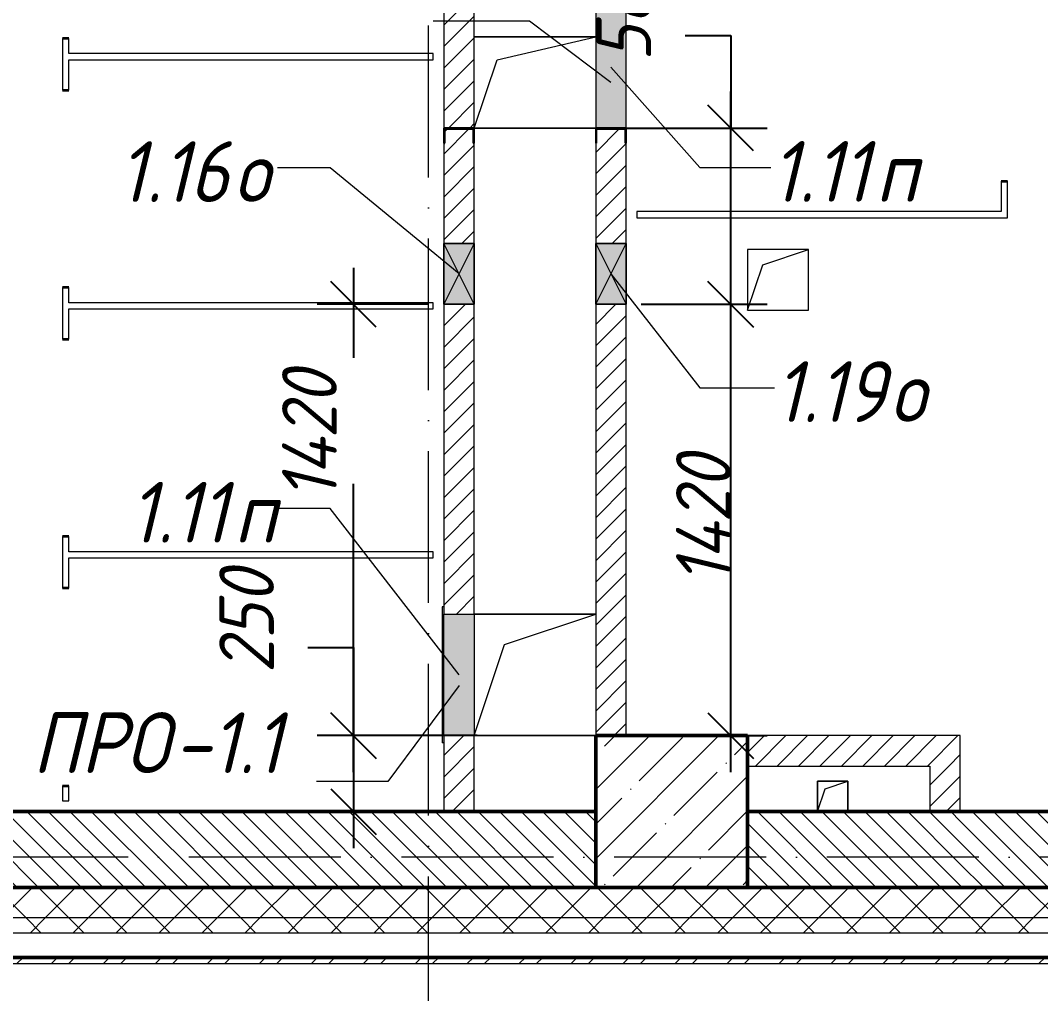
# Model space of a CAD drawing. Header units: millimetres. Extents: x -12989 to 629078, y -109036 to 555275.
# Drawn here: x 521519 to 524878, y 263623 to 266827 of the extents above; entities that cross this region are included whole.
import ezdxf

# ---------------------------------------------------------------- set-up
doc = ezdxf.new("R2010")
doc.units = ezdxf.units.MM
doc.linetypes.add('50_200_ШТРИХ_1Т_ш5_п1_п1_', pattern=[700, 500, -100, 0, -100])
for name, color, linetype, lineweight in [('A-____-____-DIMS', 7, 'Continuous', 9), ('A-DETL-GENF-OTLN', 7, 'Continuous', 9), ('A-DOOR-OPNG-MCUT', 7, 'Continuous', 35), ('A-FLOR-____-OTLN', 7, 'Continuous', 9), ('A-GENM-____-IDEN', 7, 'Continuous', 9), ('A-GENM-____-MCUT', 7, 'Continuous', 25), ('A-GENM-____-OTLN', 7, 'Continuous', 9), ('A-GENM-____-OTLN-1', 7, 'Continuous', 25), ('A-GLAZ-____-IDEN', 7, 'Continuous', 9), ('A-GLAZ-____-OTLN', 7, 'Continuous', 9), ('A-WALL-____-MCUT-2', 7, 'Continuous', 50), ('A-WALL-____-MCUT-3', 7, 'Continuous', 9), ('A-WALL-____-PATT-1', 7, 'Continuous', 9), ('A-WALL-FNSH-MCUT-1', 7, 'Continuous', 9), ('S-COLS-____-MCUT', 7, 'Continuous', 50), ('S-COLS-____-OTLN', 7, 'Continuous', 9), ('S-GRID-____-OTLN-1', 7, '50_200_ШТРИХ_1Т_ш5_п1_п1_', 9)]:
    doc.layers.add(name, color=color, linetype=linetype, lineweight=lineweight)
doc.layers.add('A-DOOR-____-OTLN-1', color=7, linetype='Continuous', lineweight=9, true_color=0xffffff)
doc.layers.add('A-GLAZ-____-OTLN-1', color=7, linetype='Continuous', lineweight=9, true_color=0xc0c0c0)
doc.styles.add('ISOCPEUR_I_10', font='isocpeui.ttf', dxfattribs={"width": 0.9, "height": 180})
doc.styles.add('ISOCPEUR_I_9', font='isocpeui.ttf', dxfattribs={"width": 0.9, "height": 250})
doc.dimstyles.new('ISO-1_8_0_9К_СРЕДНИЙ_Кладочные_3', dxfattribs={"dimscale": 304.8, "dimtxt": 179.276612, "dimasz": 0.492126, "dimexe": 0.393701, "dimexo": 0, "dimgap": 0, "dimtad": 1, "dimdec": 3, "dimrnd": 0.001, "dimdsep": 46, "dimtxsty": 'ISOCPEUR_I_10', "dimblk1": 'OBLIQUE', "dimblk2": 'OBLIQUE', "dimsah": 1, "dimcen": 0.09, "dimdle": 0.393701, "dimazin": 0, "dimtfac": 1, "dimtdec": 4, "dimtix": 1, "dimtmove": 0, "dimatfit": 3, "dimfxl": 1, "dimtvp": 1, "dimtolj": 1, "dimtzin": 0, "dimarcsym": 2})
doc.dimstyles.new('ISO-1_8_0_9К_СРЕДНИЙ_Кладочные_4', dxfattribs={"dimscale": 304.8, "dimtxt": 179.276612, "dimasz": 0.492126, "dimexe": 0.393701, "dimexo": 0, "dimgap": 0, "dimtad": 1, "dimdec": 3, "dimrnd": 0.001, "dimdsep": 46, "dimtxsty": 'ISOCPEUR_I_10', "dimblk1": 'OBLIQUE', "dimblk2": 'OBLIQUE', "dimsah": 1, "dimcen": 0.09, "dimdle": 0.393701, "dimazin": 0, "dimtfac": 1, "dimtdec": 4, "dimtix": 1, "dimtmove": 1, "dimatfit": 3, "dimfxl": 1, "dimtvp": 1, "dimtolj": 1, "dimtzin": 0, "dimarcsym": 2})
doc.dimstyles.new('ISO-1_8_0_9К_СРЕДНИЙ_Кладочные_5', dxfattribs={"dimscale": 304.8, "dimtxt": 179.276612, "dimasz": 0.492126, "dimexe": 0.393701, "dimexo": 0, "dimgap": 0, "dimtad": 1, "dimdec": 3, "dimrnd": 0.001, "dimdsep": 46, "dimtxsty": 'ISOCPEUR_I_10', "dimblk1": 'OBLIQUE', "dimblk2": 'OBLIQUE', "dimsah": 1, "dimcen": 0.09, "dimdle": 0.393701, "dimazin": 0, "dimtfac": 1, "dimtdec": 4, "dimtix": 1, "dimtmove": 2, "dimatfit": 3, "dimfxl": 1, "dimtvp": 1, "dimtolj": 1, "dimtzin": 0, "dimarcsym": 2})
pattern_1 = [(135, (513013.31, 265891.49), (-35.35534, -35.35534), [])]
pattern_2 = [(45, (513013.31, 265891.49), (-35.35534, 35.35534), [])]
pattern_3 = [(45, (513013.31, 265891.49), (-70.71068, 70.71068), []), (135, (513013.31, 265891.49), (-70.71068, -70.71068), [])]

# ---------------------------------------------------------------- blocks, each defined once
blk = doc.blocks.new('DOR_ДУ_распашная__1Ст_Прямоугольная_ШЕР - Вн_650х2100h_Кабинки С_у-17949503-АР1_План отверстий 1 этажа в осях 1-64_А-ГГ')
at = {"layer": 'A-DOOR-OPNG-MCUT'}
for p, q in [((-325, 10), (-325, -10)), ((325, -10), (325, 10))]:
    blk.add_line(p, q, dxfattribs=at)
blk = doc.blocks.new('DOR_ДУ_распашная__1Ст_Прямоугольная_ШЕР - Вн_650х2100h_Кабинки С_у-17949507-АР1_План отверстий 1 этажа в осях 1-64_А-ГГ')
at = {"layer": 'A-DOOR-OPNG-MCUT'}
for p, q in [((-325, -10), (-325, 10)), ((325, 10), (325, -10))]:
    blk.add_line(p, q, dxfattribs=at)
blk = doc.blocks.new('DOR_ДУ_распашная__1Ст_Прямоугольная_ШЕР - Вн_650х2100h_Кабинки С_у-19996353-АР1_План отверстий 1 этажа в осях 1-64_А-ГГ')
at = {"layer": 'A-DOOR-OPNG-MCUT'}
for p, q in [((-325, 10), (-325, -10)), ((325, -10), (325, 10))]:
    blk.add_line(p, q, dxfattribs=at)
blk = doc.blocks.new('BSC_Колонна _Прямоугольная - 500х500-V71-АР1_План отверстий 1 этажа в осях 1-64_А-ГГ')
at = {"layer": 'S-COLS-____-OTLN'}
h = blk.add_hatch(dxfattribs=at)
h.set_pattern_fill('FP_103', color=256, style=0, pattern_type=2)
h.set_pattern_definition([(45, (-10650, 1668.96), (-114.0493, 114.0493), []), (45, (-10535.95, 1668.96), (-114.0493, 114.0493), [201.612, -40.322, 3.353, -36.97])])
h.paths.add_polyline_path([(-250, -250), (250, -250), (250, 250), (-250, 250)], flags=0)
at = {"layer": 'S-COLS-____-MCUT'}
for p, q in [((250, 250), (-250, 250)), ((-250, 250), (-250, -250)), ((250, -250), (250, 250)), ((-250, -250), (250, -250))]:
    blk.add_line(p, q, dxfattribs=at)
blk = doc.blocks.new('154_Фахверк_СКБ_Швеллер - Тип_100_4010-27789772-АР1_План отверстий 1 этажа в осях 1-64_А-ГГ')
at = {"layer": 'A-GENM-____-MCUT'}
for p, q in [((175, 50), (125, 50)), ((125, 50), (125, -50)), ((128, 47), (175, 47)), ((128, -47), (128, 47)), ((175, 47), (175, 50)), ((125, -50), (175, -50)), ((175, -47), (128, -47)), ((175, -50), (175, -47))]:
    blk.add_line(p, q, dxfattribs=at)
blk = doc.blocks.new('AR_Отверстие Ниша - Лючок-32401328-АР1_План отверстий 1 этажа в осях 1-64_А-ГГ')
at = {"layer": 'A-GLAZ-____-OTLN'}
blk.add_hatch(color=256, dxfattribs=at).paths.add_polyline_path([(-200, -50), (200, -50), (200, 50), (-200, 50), (-200, -47)], flags=0)
for p, q in [((200, 50), (-200, 50)), ((200, -50), (200, 50)), ((-200, -50), (200, -50))]:
    blk.add_line(p, q, dxfattribs=at)
blk = doc.blocks.new('AR_Отверстие Ниша - Лючок-32401394-АР1_План отверстий 1 этажа в осях 1-64_А-ГГ')
at = {"layer": 'A-GLAZ-____-OTLN'}
blk.add_hatch(color=256, dxfattribs=at).paths.add_polyline_path([(-200, -50), (200, -50), (200, 50), (-200, 50)], flags=0)
for p, q in [((-200, 50), (200, 50)), ((-200, -50), (-200, 50)), ((200, 50), (200, -50)), ((200, -50), (-200, -50))]:
    blk.add_line(p, q, dxfattribs=at)
blk = doc.blocks.new('Л_Общий_Лючок - Лючок-29741325-АР1_План отверстий 1 этажа в осях 1-64_А-ГГ')
at = {"layer": 'A-GLAZ-____-OTLN-1'}
blk.add_hatch(color=256, dxfattribs=at).paths.add_polyline_path([(424, -6), (424, 0), (-24, 0), (-24, -6), (400, -6)], flags=0)
at = {"layer": 'A-GLAZ-____-OTLN'}
for p, q in [((-24, 0), (-24, -6)), ((424, 0), (424, -6)), ((-24, -6), (424, -6))]:
    blk.add_line(p, q, dxfattribs=at)
blk = doc.blocks.new('AR_Отверстие прямоугольное _в стене_ - AR_Отверстие прямоугольное _в стене__ВК-32401327-АР1_План отверстий 1 этажа в осях 1-64_А-ГГ')
at = {"layer": 'A-GLAZ-____-OTLN'}
blk.add_hatch(color=256, dxfattribs=at).paths.add_polyline_path([(-100, -50), (100, -50), (100, 50), (-100, 50)], flags=0)
at = {"layer": 'A-DETL-GENF-OTLN'}
for p, q in [((-100, -50), (-100, 50)), ((-100, 50), (100, 50)), ((100, 50), (-100, -50)), ((-100, 50), (100, -50)), ((100, 50), (-100, 50)), ((-100, 50), (-100, -50)), ((100, 50), (100, -50)), ((100, -50), (100, 50)), ((100, -50), (-100, -50)), ((-100, -50), (100, -50))]:
    blk.add_line(p, q, dxfattribs=at)
blk = doc.blocks.new('AR_Отверстие прямоугольное _в стене_ - AR_Отверстие прямоугольное _в стене__ВК-32401331-АР1_План отверстий 1 этажа в осях 1-64_А-ГГ')
at = {"layer": 'A-GLAZ-____-OTLN'}
blk.add_hatch(color=256, dxfattribs=at).paths.add_polyline_path([(100, 50), (-100, 50), (-100, -50), (100, -50)], flags=0)
at = {"layer": 'A-DETL-GENF-OTLN'}
for p, q in [((-100, -50), (-100, 50)), ((-100, 50), (100, 50)), ((100, 50), (-100, -50)), ((-100, 50), (100, -50)), ((100, 50), (-100, 50)), ((-100, 50), (-100, -50)), ((100, 50), (100, -50)), ((100, -50), (100, 50)), ((100, -50), (-100, -50)), ((-100, -50), (100, -50))]:
    blk.add_line(p, q, dxfattribs=at)
blk = doc.blocks.new('AR_Отверстие прямоугольное _в плите_ - AR_Отверстие прямоугольное _в плите_-30459597-АР1_План отверстий 1 этажа в осях 1-64_А-ГГ')
at = {"layer": 'A-GENM-____-OTLN'}
for p, q in [((100, 100), (-100, 100)), ((-100, 100), (-100, -100)), ((-50, 50), (100, 100)), ((100, -100), (100, 100)), ((-100, -100), (-50, 50)), ((-100, -100), (100, -100))]:
    blk.add_line(p, q, dxfattribs=at)
blk = doc.blocks.new('AR_Отверстие прямоугольное _в плите_ - AR_Отверстие прямоугольное _в плите_-30459211-АР1_План отверстий 1 этажа в осях 1-64_А-ГГ')
at = {"layer": 'A-GENM-____-OTLN'}
for p, q in [((200, 200), (-200, 200)), ((-100, 100), (200, 200)), ((-200, -200), (-100, 100)), ((-200, -200), (200, -200))]:
    blk.add_line(p, q, dxfattribs=at)
blk = doc.blocks.new('AR_Отверстие прямоугольное _в плите_ - AR_Отверстие прямоугольное _в плите_-V162-АР1_План отверстий 1 этажа в осях 1-64_А-ГГ')
at = {"layer": 'A-GENM-____-OTLN'}
for p, q in [((200, 150), (-200, 150)), ((-125, 75), (200, 150)), ((-200, -150), (-125, 75)), ((-200, -150), (200, -150))]:
    blk.add_line(p, q, dxfattribs=at)
blk = doc.blocks.new('AR_Отверстие прямоугольное _в плите_ - AR_Отверстие прямоугольное _в плите_-30459868-АР1_План отверстий 1 этажа в осях 1-64_А-ГГ')
at = {"layer": 'A-GENM-____-OTLN'}
for p, q in [((50, 50), (-50, 50)), ((-50, 50), (-50, -50)), ((-25, 25), (50, 50)), ((50, -50), (50, 50)), ((-50, -50), (-25, 25))]:
    blk.add_line(p, q, dxfattribs=at)
blk = doc.blocks.new('_Oblique')
at = {"color": 0, "linetype": 'ByBlock', "lineweight": -2}
blk.add_line((-0.5, -0.5), (0.5, 0.5), dxfattribs=at)
blk = doc.blocks.new('*D5823')
at = {"layer": 'A-____-____-DIMS', "color": 0, "lineweight": -2, "transparency": 16777216}
for p, q in [((522615.9, 266012.5), (522615.9, 265716.1)), ((522863.3, 265892.5), (522495.9, 265892.5)), ((522615.9, 264352.5), (522615.9, 265301.4)), ((523022.5, 264472.5), (522495.9, 264472.5))]:
    blk.add_line(p, q, dxfattribs=at)
at = {"layer": 'Defpoints', "color": 0, "transparency": 16777216}
for p in [(522863.3, 265892.5), (522615.9, 264472.5), (523022.5, 264472.5)]:
    blk.add_point(p, dxfattribs=at)
at = {"layer": 'A-____-____-DIMS', "color": 0, "lineweight": -2, "transparency": 16777216, "xscale": 150, "yscale": 150, "zscale": 150}
for p, rotation in [((522615.9, 265892.5), 90), ((522615.9, 264472.5), 270)]:
    blk.add_blockref('_Oblique', p, dxfattribs=dict(at, rotation=rotation))
at = {"layer": 'A-____-____-DIMS', "color": 0, "transparency": 16777216, "insert": (522380.8, 265248.2), "char_height": 180, "width": 521.281, "attachment_point": 1, "rotation": 90, "line_spacing_factor": 1.149209, "style": 'ISOCPEUR_I_10'}
blk.add_mtext('\\A1;1420', dxfattribs=at)
blk = doc.blocks.new('*D5824')
at = {"layer": 'A-____-____-DIMS', "color": 0, "lineweight": -2, "transparency": 16777216}
for p, q in [((522465.9, 264762.7), (522615.9, 264762.7)), ((522615.9, 264762.7), (522615.9, 264472.5)), ((522615.9, 264592.5), (522615.9, 264102.5)), ((523022.5, 264472.5), (522495.9, 264472.5)), ((522722, 264222.5), (522495.9, 264222.5))]:
    blk.add_line(p, q, dxfattribs=at)
at = {"layer": 'Defpoints', "color": 0, "transparency": 16777216}
for p in [(523022.5, 264472.5), (522615.9, 264222.5), (522722, 264222.5)]:
    blk.add_point(p, dxfattribs=at)
at = {"layer": 'A-____-____-DIMS', "color": 0, "lineweight": -2, "transparency": 16777216, "xscale": 150, "yscale": 150, "zscale": 150}
for p, rotation in [((522615.9, 264472.5), 90), ((522615.9, 264222.5), 270)]:
    blk.add_blockref('_Oblique', p, dxfattribs=dict(at, rotation=rotation))
at = {"layer": 'A-____-____-DIMS', "color": 0, "transparency": 16777216, "insert": (522173.9, 264677.9), "char_height": 180, "width": 409.578, "attachment_point": 1, "rotation": 90, "line_spacing_factor": 1.149209, "style": 'ISOCPEUR_I_10'}
blk.add_mtext('\\A1;250', dxfattribs=at)
blk = doc.blocks.new('*D5827')
at = {"layer": 'A-____-____-DIMS', "color": 0, "lineweight": -2, "transparency": 16777216}
for p, q in [((523857.7, 264352.5), (523857.7, 266012.5)), ((523563.3, 265892.5), (523977.7, 265892.5)), ((523751.6, 264472.5), (523977.7, 264472.5))]:
    blk.add_line(p, q, dxfattribs=at)
at = {"layer": 'Defpoints', "color": 0, "transparency": 16777216}
for p in [(523563.3, 265892.5), (523857.7, 265892.5), (523751.6, 264472.5)]:
    blk.add_point(p, dxfattribs=at)
at = {"layer": 'A-____-____-DIMS', "color": 0, "lineweight": -2, "transparency": 16777216, "xscale": 150, "yscale": 150, "zscale": 150}
for p, rotation in [((523857.7, 265892.5), 90), ((523857.7, 264472.5), 270)]:
    blk.add_blockref('_Oblique', p, dxfattribs=dict(at, rotation=rotation))
at = {"layer": 'A-____-____-DIMS', "color": 0, "transparency": 16777216, "insert": (523767.7, 265182.5), "char_height": 180, "width": 521.281, "attachment_point": 5, "rotation": 90, "style": 'ISOCPEUR_I_10'}
blk.add_mtext('\\A1;1420', dxfattribs=at)
blk = doc.blocks.new('*D5828')
at = {"layer": 'A-____-____-DIMS', "color": 0, "lineweight": -2, "transparency": 16777216}
for p, q in [((523707.7, 266777.3), (523857.7, 266777.3)), ((523857.7, 266777.3), (523857.7, 266472.5)), ((523857.7, 265772.5), (523857.7, 266592.5)), ((523465.3, 266472.5), (523977.7, 266472.5)), ((523563.3, 265892.5), (523977.7, 265892.5))]:
    blk.add_line(p, q, dxfattribs=at)
at = {"layer": 'Defpoints', "color": 0, "transparency": 16777216}
for p in [(523465.3, 266472.5), (523857.7, 266472.5), (523563.3, 265892.5)]:
    blk.add_point(p, dxfattribs=at)
at = {"layer": 'A-____-____-DIMS', "color": 0, "lineweight": -2, "transparency": 16777216, "xscale": 150, "yscale": 150, "zscale": 150}
for p, rotation in [((523857.7, 266472.5), 90), ((523857.7, 265892.5), 270)]:
    blk.add_blockref('_Oblique', p, dxfattribs=dict(at, rotation=rotation))
at = {"layer": 'A-____-____-DIMS', "color": 0, "transparency": 16777216, "insert": (523415.6, 266692.5), "char_height": 180, "width": 409.578, "attachment_point": 1, "rotation": 90, "line_spacing_factor": 1.149209, "style": 'ISOCPEUR_I_10'}
blk.add_mtext('\\A1;580', dxfattribs=at)

msp = doc.modelspace()

# ---------------------------------------------------------------- hatches: boundary and pattern name
at = {"layer": 'A-WALL-____-PATT-1'}
h = msp.add_hatch(dxfattribs=at)
h.set_pattern_fill('FP_5', color=256, style=0, pattern_type=2)
h.set_pattern_definition(pattern_2)
h.paths.add_polyline_path([(523013.3109, 264222.5335), (523013.3109, 264472.5335), (522913.3109, 264472.5335), (522913.3109, 264222.5335)], flags=0)
h.paths.add_polyline_path([(523013.3109, 264872.5335), (523013.3109, 265892.5335), (522913.3109, 265892.5335), (522913.3109, 264872.5335)], flags=0)
h.paths.add_polyline_path([(523013.3109, 266092.5335), (523013.3109, 266422.5335), (523010.3109, 266422.5335), (523010.3109, 266469.5335), (522916.3109, 266469.5335), (522916.3109, 266422.5335), (522913.3109, 266422.5335), (522913.3109, 266092.5335), (523010.3109, 266092.5335)], flags=0)
h.paths.add_polyline_path([(523013.3109, 266472.5335), (523013.3109, 267822.5335), (522913.3109, 267822.5335), (522913.3109, 266472.5335), (523010.3109, 266472.5335)], flags=0)
h.paths.add_polyline_path([(522913.3109, 268022.5335), (523013.3109, 268022.5335), (523013.3109, 268272.5335), (522913.3109, 268272.5335)], flags=0)
h.paths.add_polyline_path([(523010.3109, 268675.5335), (523010.3109, 268722.5335), (523013.3109, 268722.5335), (523013.3109, 268822.5335), (522913.3109, 268822.5335), (522913.3109, 268722.5335), (522916.3109, 268722.5335), (522916.3109, 268675.5335)], flags=0)
h = msp.add_hatch(dxfattribs=at)
h.set_pattern_fill('FP_5', color=256, style=0, pattern_type=2)
h.set_pattern_definition(pattern_2)
h.paths.add_polyline_path([(523513.3109, 264472.5335), (523513.3109, 265892.5335), (523413.3109, 265892.5335), (523413.3109, 264472.5335)], flags=0)
h.paths.add_polyline_path([(523513.3109, 266092.5335), (523513.3109, 266422.5335), (523510.3109, 266422.5335), (523510.3109, 266469.5335), (523416.3109, 266469.5335), (523416.3109, 266422.5335), (523413.3109, 266422.5335), (523413.3109, 266092.5335), (523510.3109, 266092.5335)], flags=0)
h.paths.add_polyline_path([(523513.3109, 266872.5335), (523513.3109, 268822.5335), (523413.3109, 268822.5335), (523413.3109, 266872.5335)], flags=0)
h = msp.add_hatch(dxfattribs=at)
h.set_pattern_fill('FP_5', color=256, style=0, pattern_type=2)
h.set_pattern_definition(pattern_2)
h.paths.add_polyline_path([(524513.3109, 264372.5335), (524613.3109, 264372.5335), (524613.3109, 264472.5335), (523913.3109, 264472.5335), (523913.3109, 264372.5335)], flags=0)
h = msp.add_hatch(dxfattribs=at)
h.set_pattern_fill('FP_5', color=256, style=0, pattern_type=2)
h.set_pattern_definition(pattern_2)
h.paths.add_polyline_path([(524613.3109, 264222.5335), (524613.3109, 264372.5335), (524513.3109, 264372.5335), (524513.3109, 264222.5335)], flags=0)
h = msp.add_hatch(dxfattribs=at)
h.set_pattern_fill('FP_6', color=256, style=0, pattern_type=2)
h.set_pattern_definition(pattern_1)
h.paths.add_polyline_path([(523413.3109, 263972.5335), (523413.3109, 264222.5335), (520419.3109, 264222.0335), (520419.3109, 264153.5335), (520413.3109, 264153.5335), (520413.3109, 264041.5335), (520419.3109, 264041.5335), (520419.3109, 263972.5335), (521835.6823, 263972.5335)], flags=0)
h.paths.add_polyline_path([(518813.3109, 263972.5335), (519407.3109, 263972.5335), (519407.3109, 264041.5335), (519413.3109, 264041.5335), (519413.3109, 264153.5335), (519407.3109, 264153.5335), (519407.3109, 264222.5335), (518813.3109, 264222.5335)], flags=0)
h = msp.add_hatch(dxfattribs=at)
h.set_pattern_fill('FP_6', color=256, style=0, pattern_type=2)
h.set_pattern_definition(pattern_1)
h.paths.add_polyline_path([(524613.3109, 263972.5335), (524613.3109, 264222.5335), (523913.3109, 264222.5335), (523913.3109, 263972.5335)], flags=0)
h = msp.add_hatch(dxfattribs=at)
h.set_pattern_fill('FP_6', color=256, style=0, pattern_type=2)
h.set_pattern_definition(pattern_1)
h.paths.add_polyline_path([(526888.3109, 263972.5335), (527413.3109, 263972.5335), (527413.3109, 264222.5335), (526819.3109, 264222.5335), (526819.3109, 264153.5335), (526813.3109, 264153.5335), (526813.3109, 264041.5335), (526819.3109, 264041.5335), (526819.3109, 263972.5335)], flags=0)
h.paths.add_polyline_path([(525807.3109, 263972.5335), (525807.3109, 264041.5335), (525813.3109, 264041.5335), (525813.3109, 264153.5335), (525807.3109, 264153.5335), (525807.3109, 264222.5335), (524613.3109, 264222.5335), (524613.3109, 263972.5335), (525738.3109, 263972.5335)], flags=0)
h = msp.add_hatch(dxfattribs=at)
h.set_pattern_fill('FP_1', color=256, style=0, pattern_type=2)
h.set_pattern_definition(pattern_3)
h.paths.add_polyline_path([(613743.8252, 263872.5335), (614263.3109, 263872.5335), (614263.3109, 263972.5335), (605238.3109, 263972.5335), (605238.3109, 263966.5335), (605163.3109, 263966.5335), (605163.3109, 263872.5335), (611976.3609, 263872.5335)], flags=0)
h.paths.add_polyline_path([(603139.0395, 263872.5335), (603363.3109, 263872.5335), (603363.3109, 263966.5335), (603288.3109, 263966.5335), (603288.3109, 263972.5335), (598513.3109, 263972.5335), (598513.3109, 263872.5335), (602255.3073, 263872.5335)], flags=0)
h.paths.add_polyline_path([(597113.3109, 263872.5335), (597113.3109, 263972.5335), (596513.3109, 263972.5335), (596513.3109, 263872.5335)], flags=0)
h.paths.add_polyline_path([(594413.3109, 263872.5335), (594413.3109, 263972.5335), (593288.3109, 263972.5335), (593288.3109, 263966.5335), (593213.3109, 263966.5335), (593213.3109, 263872.5335), (594301.718, 263872.5335)], flags=0)
h.paths.add_polyline_path([(591413.3109, 263872.5335), (591413.3109, 263966.5335), (591338.3109, 263966.5335), (591338.3109, 263972.5335), (590288.3109, 263972.5335), (590288.3109, 263966.5335), (590213.3109, 263966.5335), (590213.3109, 263872.5335), (590766.7895, 263872.5335)], flags=0)
h.paths.add_polyline_path([(587288.3109, 263872.5335), (588413.3109, 263872.5335), (588413.3109, 263972.5335), (587288.3109, 263972.5335), (587288.3109, 263966.5335), (587213.3109, 263966.5335), (587213.3109, 263872.5335), (587231.8609, 263872.5335)], flags=0)
h.paths.add_polyline_path([(585413.3109, 263872.5335), (585413.3109, 263972.5335), (584088.3109, 263972.5335), (584088.3109, 263966.5335), (584013.3109, 263966.5335), (584013.3109, 263872.5335), (584580.6645, 263872.5335)], flags=0)
h.paths.add_polyline_path([(581929.468, 263872.5335), (582213.3109, 263872.5335), (582213.3109, 263966.5335), (582138.3109, 263966.5335), (582138.3109, 263972.5335), (581088.3109, 263972.5335), (581088.3109, 263966.5335), (581013.3109, 263966.5335), (581013.3109, 263872.5335), (581863.3109, 263872.5335)], flags=0)
h.paths.add_polyline_path([(575743.343, 263872.5335), (576213.3109, 263872.5335), (576213.3109, 263966.5335), (576138.3109, 263966.5335), (576138.3109, 263972.5335), (575088.3109, 263972.5335), (575088.3109, 263966.5335), (575013.3109, 263966.5335), (575013.3109, 263872.5335), (575363.3109, 263872.5335)], flags=0)
h.paths.add_polyline_path([(573213.3109, 263872.5335), (573213.3109, 263966.5335), (573138.3109, 263966.5335), (573138.3109, 263972.5335), (572088.3109, 263972.5335), (572088.3109, 263966.5335), (572013.3109, 263966.5335), (572013.3109, 263872.5335), (573092.1466, 263872.5335)], flags=0)
h.paths.add_polyline_path([(569557.218, 263872.5335), (570213.3109, 263872.5335), (570213.3109, 263966.5335), (570138.3109, 263966.5335), (570138.3109, 263972.5335), (569088.3109, 263972.5335), (569088.3109, 263966.5335), (569013.3109, 263966.5335), (569013.3109, 263872.5335), (569088.3109, 263872.5335)], flags=0)
h.paths.add_polyline_path([(566906.0216, 263872.5335), (567213.3109, 263872.5335), (567213.3109, 263966.5335), (567138.3109, 263966.5335), (567138.3109, 263972.5335), (566088.3109, 263972.5335), (566088.3109, 263966.5335), (566013.3109, 263966.5335), (566013.3109, 263872.5335), (566863.3109, 263872.5335)], flags=0)
h.paths.add_polyline_path([(563363.3109, 263872.5335), (564213.3109, 263872.5335), (564213.3109, 263966.5335), (564138.3109, 263966.5335), (564138.3109, 263972.5335), (563088.3109, 263972.5335), (563088.3109, 263966.5335), (563013.3109, 263966.5335), (563013.3109, 263872.5335), (563088.3109, 263872.5335)], flags=0)
h.paths.add_polyline_path([(561207.3109, 263872.5335), (561213.3109, 263872.5335), (561213.3109, 263966.5335), (561138.3109, 263966.5335), (561138.3109, 263972.5335), (560088.3109, 263972.5335), (560088.3109, 263966.5335), (560013.3109, 263966.5335), (560013.3109, 263872.5335), (561138.3109, 263872.5335)], flags=0)
h.paths.add_polyline_path([(558068.7002, 263872.5335), (558213.3109, 263872.5335), (558213.3109, 263966.5335), (558138.3109, 263966.5335), (558138.3109, 263972.5335), (557088.3109, 263972.5335), (557088.3109, 263966.5335), (557013.3109, 263966.5335), (557013.3109, 263872.5335), (557863.3109, 263872.5335)], flags=0)
h.paths.add_polyline_path([(555138.3109, 263872.5335), (555213.3109, 263872.5335), (555213.3109, 263966.5335), (555138.3109, 263966.5335), (555138.3109, 263972.5335), (554088.3109, 263972.5335), (554088.3109, 263966.5335), (554013.3109, 263966.5335), (554013.3109, 263872.5335), (554863.3109, 263872.5335)], flags=0)
h.paths.add_polyline_path([(551882.5751, 263872.5335), (552213.3109, 263872.5335), (552213.3109, 263966.5335), (552138.3109, 263966.5335), (552138.3109, 263972.5335), (551348.3109, 263972.5335), (551348.3109, 263872.5335), (551863.3109, 263872.5335)], flags=0)
h.paths.add_polyline_path([(551328.3109, 263872.5335), (551328.3109, 263972.5335), (550809.3109, 263972.5335), (550809.3109, 263872.5335), (550998.843, 263872.5335)], flags=0)
h.paths.add_polyline_path([(539510.3251, 263872.5335), (540013.3109, 263872.5335), (540013.3109, 263966.5335), (539938.3109, 263966.5335), (539938.3109, 263972.5335), (538809.3109, 263972.5335), (538809.3109, 263872.5335)], flags=0)
h.paths.add_polyline_path([(536938.3109, 263872.5335), (537013.3109, 263872.5335), (537013.3109, 263966.5335), (536938.3109, 263966.5335), (536938.3109, 263972.5335), (535888.3109, 263972.5335), (535888.3109, 263966.5335), (535813.3109, 263966.5335), (535813.3109, 263972.5335), (535809.3109, 263972.5335), (535809.3109, 263872.5335), (535975.3966, 263872.5335)], flags=0)
h.paths.add_polyline_path([(534013.3109, 263872.5335), (534013.3109, 263966.5335), (533938.3109, 263966.5335), (533938.3109, 263972.5335), (532809.3109, 263972.5335), (532809.3109, 263872.5335), (533324.2001, 263872.5335)], flags=0)
h.paths.add_polyline_path([(531013.3109, 263872.5335), (531013.3109, 263966.5335), (530938.3109, 263966.5335), (530938.3109, 263972.5335), (529809.3109, 263972.5335), (529809.3109, 263872.5335), (530673.0037, 263872.5335)], flags=0)
h.paths.add_polyline_path([(527413.3109, 263872.5335), (528013.3109, 263872.5335), (528013.3109, 263966.5335), (527938.3109, 263966.5335), (527938.3109, 263972.5335), (526888.3109, 263972.5335), (526888.3109, 263966.5335), (526813.3109, 263966.5335), (526813.3109, 263972.5335), (526809.3109, 263972.5335), (526809.3109, 263872.5335), (527138.0751, 263872.5335)], flags=0)
h.paths.add_polyline_path([(525807.3109, 263872.5335), (525813.3109, 263872.5335), (525813.3109, 263966.5335), (525738.3109, 263966.5335), (525738.3109, 263972.5335), (520488.3109, 263972.5335), (520488.3109, 263966.5335), (520413.3109, 263966.5335), (520413.3109, 263872.5335), (525738.3109, 263872.5335)], flags=0)
h.paths.add_polyline_path([(518300.7537, 263872.5335), (519417.3109, 263872.5335), (519417.3109, 263972.5335), (519413.3109, 263972.4447), (519413.3109, 263966.5335), (519338.3109, 263966.5335), (519338.3109, 263972.5335), (514913.3109, 263972.5335), (514913.3109, 263872.5335), (516533.2894, 263872.5335)], flags=0)
h.paths.add_polyline_path([(513513.3109, 263872.5335), (513513.3109, 263972.5335), (512913.3109, 263972.5335), (512913.3109, 263872.5335), (512998.3608, 263872.5335)], flags=0)
h.paths.add_polyline_path([(510563.3109, 263872.5335), (510813.3109, 263872.5335), (510813.3109, 263972.5335), (510563.3109, 263972.5335)], flags=0)
h = msp.add_hatch(dxfattribs=at)
h.set_pattern_fill('FP_1', color=256, style=0, pattern_type=2)
h.set_pattern_definition(pattern_3)
h.paths.add_polyline_path([(613743.8252, 263822.5335), (614363.3109, 263822.5335), (614363.3109, 263872.5335), (605163.3109, 263872.5335), (605163.3109, 263822.5335), (611976.3609, 263822.5335)], flags=0)
h.paths.add_polyline_path([(602255.3073, 263822.5335), (603363.3109, 263822.5335), (603363.3109, 263872.5335), (598513.3109, 263872.5335), (598513.3109, 263822.5335), (601371.5752, 263822.5335)], flags=0)
h.paths.add_polyline_path([(596513.3109, 263822.5335), (597113.3109, 263822.5335), (597113.3109, 263872.5335), (596513.3109, 263872.5335)], flags=0)
h.paths.add_polyline_path([(593213.3109, 263822.5335), (594413.3109, 263822.5335), (594413.3109, 263872.5335), (593213.3109, 263872.5335)], flags=0)
h.paths.add_polyline_path([(590766.7895, 263822.5335), (591413.3109, 263822.5335), (591413.3109, 263872.5335), (590213.3109, 263872.5335), (590213.3109, 263822.5335)], flags=0)
h.paths.add_polyline_path([(587231.8609, 263822.5335), (588413.3109, 263822.5335), (588413.3109, 263872.5335), (587213.3109, 263872.5335), (587213.3109, 263822.5335)], flags=0)
h.paths.add_polyline_path([(585413.3109, 263822.5335), (585413.3109, 263872.5335), (584013.3109, 263872.5335), (584013.3109, 263822.5335), (584580.6645, 263822.5335)], flags=0)
h.paths.add_polyline_path([(582213.3109, 263822.5335), (582213.3109, 263872.5335), (581013.3109, 263872.5335), (581013.3109, 263822.5335), (581929.468, 263822.5335)], flags=0)
h.paths.add_polyline_path([(575013.3109, 263822.5335), (576213.3109, 263822.5335), (576213.3109, 263872.5335), (575013.3109, 263872.5335)], flags=0)
h.paths.add_polyline_path([(573213.3109, 263822.5335), (573213.3109, 263872.5335), (572013.3109, 263872.5335), (572013.3109, 263822.5335), (573092.1466, 263822.5335)], flags=0)
h.paths.add_polyline_path([(569557.218, 263822.5335), (570213.3109, 263822.5335), (570213.3109, 263872.5335), (569013.3109, 263872.5335), (569013.3109, 263822.5335)], flags=0)
h.paths.add_polyline_path([(567213.3109, 263822.5335), (567213.3109, 263872.5335), (566013.3109, 263872.5335), (566013.3109, 263822.5335), (566906.0216, 263822.5335)], flags=0)
h.paths.add_polyline_path([(564213.3109, 263822.5335), (564213.3109, 263872.5335), (563013.3109, 263872.5335), (563013.3109, 263822.5335), (563371.093, 263822.5335)], flags=0)
h.paths.add_polyline_path([(561213.3109, 263822.5335), (561213.3109, 263872.5335), (560013.3109, 263872.5335), (560013.3109, 263822.5335), (560719.8966, 263822.5335)], flags=0)
h.paths.add_polyline_path([(557013.3109, 263822.5335), (558213.3109, 263822.5335), (558213.3109, 263872.5335), (557013.3109, 263872.5335)], flags=0)
h.paths.add_polyline_path([(554013.3109, 263822.5335), (555213.3109, 263822.5335), (555213.3109, 263872.5335), (554013.3109, 263872.5335)], flags=0)
h.paths.add_polyline_path([(551348.3109, 263822.5335), (552213.3109, 263822.5335), (552213.3109, 263872.5335), (551348.3109, 263872.5335)], flags=0)
h.paths.add_polyline_path([(550809.3109, 263822.5335), (551328.3109, 263822.5335), (551328.3109, 263872.5335), (550809.3109, 263872.5335)], flags=0)
h.paths.add_polyline_path([(539510.3251, 263822.5335), (540013.3109, 263822.5335), (540013.3109, 263872.5335), (538809.3109, 263872.5335), (538809.3109, 263822.5335)], flags=0)
h.paths.add_polyline_path([(535809.3109, 263822.5335), (537013.3109, 263822.5335), (537013.3109, 263872.5335), (535809.3109, 263872.5335)], flags=0)
h.paths.add_polyline_path([(532809.3109, 263822.5335), (534013.3109, 263822.5335), (534013.3109, 263872.5335), (532809.3109, 263872.5335)], flags=0)
h.paths.add_polyline_path([(531013.3109, 263822.5335), (531013.3109, 263872.5335), (529809.3109, 263872.5335), (529809.3109, 263822.5335), (530673.0037, 263822.5335)], flags=0)
h.paths.add_polyline_path([(528013.3109, 263822.5335), (528013.3109, 263872.5335), (526809.3109, 263872.5335), (526809.3109, 263822.5335), (527138.0751, 263822.5335)], flags=0)
h.paths.add_polyline_path([(525370.6108, 263822.5335), (525813.3109, 263822.5335), (525813.3109, 263872.5335), (520413.3109, 263872.5335), (520413.3109, 263822.5335), (523603.1465, 263822.5335)], flags=0)
h.paths.add_polyline_path([(518300.7537, 263822.5335), (519417.3109, 263822.5335), (519417.3109, 263872.5335), (514913.3109, 263872.5335), (514913.3109, 263822.5335), (516533.2894, 263822.5335)], flags=0)
h.paths.add_polyline_path([(513513.3109, 263822.5335), (513513.3109, 263872.5335), (512913.3109, 263872.5335), (512913.3109, 263822.5335), (512998.3608, 263822.5335)], flags=0)
h.paths.add_polyline_path([(510563.3109, 263822.5335), (510813.3109, 263822.5335), (510813.3109, 263872.5335), (510563.3109, 263872.5335)], flags=0)
h = msp.add_hatch(dxfattribs=at)
h.set_pattern_fill('FP_3', color=256, style=0, pattern_type=2)
h.set_pattern_definition([(45, (513013.31, 265891.49), (-85.5366, 85.5366), []), (45, (513070.34, 265891.49), (-85.5366, 85.5366), [])])
h.paths.add_polyline_path([(550998.843, 263722.5335), (551328.3109, 263722.5335), (551328.3109, 263742.5335), (550813.3109, 263742.5335), (550813.3109, 263722.5335)], flags=0)
h.paths.add_polyline_path([(539510.3251, 263722.5335), (540013.3109, 263722.5335), (540013.3109, 263742.5335), (538814.3109, 263742.5335), (538814.3109, 263722.5335)], flags=0)
h.paths.add_polyline_path([(537014.3109, 263722.5335), (537014.3109, 263742.5335), (535813.3109, 263742.5335), (535813.3109, 263722.5335), (535975.3966, 263722.5335)], flags=0)
h.paths.add_polyline_path([(534013.3109, 263722.5335), (534013.3109, 263742.5335), (532813.3109, 263742.5335), (532813.3109, 263722.5335), (533324.2001, 263722.5335)], flags=0)
h.paths.add_polyline_path([(529813.3109, 263722.5335), (531013.3109, 263722.5335), (531013.3109, 263742.5335), (529813.3109, 263742.5335)], flags=0)
h.paths.add_polyline_path([(528013.3109, 263722.5335), (528013.3109, 263742.5335), (526813.3109, 263742.5335), (526813.3109, 263722.5335), (527138.0751, 263722.5335)], flags=0)
h.paths.add_polyline_path([(525813.3109, 263722.5335), (525813.3109, 263742.5335), (520413.3109, 263742.5335), (520413.3109, 263722.5335), (525370.6108, 263722.5335)], flags=0)
h.paths.add_polyline_path([(519413.3109, 263722.5335), (519413.3109, 263742.5335), (514913.3109, 263742.5335), (514913.3109, 263722.5335), (519184.4858, 263722.5335)], flags=0)
h.paths.add_polyline_path([(513513.3109, 263722.5335), (513513.3109, 263742.5335), (512913.3109, 263742.5335), (512913.3109, 263722.5335), (512998.3608, 263722.5335)], flags=0)
h.paths.add_polyline_path([(510813.3109, 263722.5335), (510813.3109, 263742.5335), (510333.3109, 263742.5335), (510333.3109, 263722.5335)], flags=0)

# ---------------------------------------------------------------- linework, layer by layer
at = {"layer": 'A-FLOR-____-OTLN'}
for p, q in [((523013.3109, 266772.5335), (523413.3109, 266772.5335)), ((523413.3109, 266472.5335), (523013.3109, 266472.5335)), ((523013.3109, 264872.5335), (523413.3109, 264872.5335)), ((523413.3109, 264472.5335), (523013.3109, 264472.5335)), ((524143.3109, 264322.5335), (524243.3109, 264322.5335)), ((524143.3109, 264222.5335), (524143.3109, 264322.5335)), ((524243.3109, 264322.5335), (524243.3109, 264222.5335))]:
    msp.add_line(p, q, dxfattribs=at)
at = {"layer": 'A-GENM-____-IDEN'}
for p, q in [((523195.4894, 266824.4553), (522877.668, 266824.4553)), ((523463.3109, 266621.9763), (523195.4894, 266824.4553)), ((522963.3109, 264637.8338), (522728.566, 264322.0558)), ((522728.566, 264322.0558), (522493.8211, 264322.0558))]:
    msp.add_line(p, q, dxfattribs=at)
at = {"layer": 'A-GLAZ-____-IDEN'}
for p, q in [((523463.3109, 266672.5335), (523756.3152, 266342.1636)), ((522539.5865, 266341.4069), (522366.0266, 266341.4069)), ((522963.3109, 265992.5335), (522539.5865, 266341.4069)), ((523756.3152, 266342.1636), (523989.9218, 266342.1636)), ((523463.3109, 265992.5335), (523756.3152, 265617.3757)), ((523756.3152, 265617.3757), (524001.6196, 265617.3757)), ((522539.5865, 265220.3757), (522366.0235, 265220.3757)), ((522963.3109, 264672.5335), (522539.5865, 265220.3757))]:
    msp.add_line(p, q, dxfattribs=at)
at = {"layer": 'A-WALL-____-MCUT-2'}
for p, q in [((523413.3109, 264222.5335), (520488.3109, 264222.5335)), ((525738.3109, 264222.5335), (523913.3109, 264222.5335)), ((523413.3109, 263972.5335), (520488.3109, 263972.5335)), ((523913.3109, 263972.5335), (525738.3109, 263972.5335)), ((520413.3109, 263742.5335), (525813.3109, 263742.5335))]:
    msp.add_line(p, q, dxfattribs=at)
at = {"layer": 'A-WALL-____-MCUT-3'}
for p, q in [((525813.3109, 263872.5335), (520413.3109, 263872.5335)), ((525813.3109, 263822.5335), (520413.3109, 263822.5335))]:
    msp.add_line(p, q, dxfattribs=at)
at = {"layer": 'A-WALL-FNSH-MCUT-1'}
for p, q in [((522913.3109, 267822.5335), (522913.3109, 266472.5335)), ((523013.3109, 266472.5335), (523013.3109, 267822.5335)), ((521658.3109, 266767.5335), (521658.3109, 266597.5335)), ((521678.3109, 266717.5335), (521678.3109, 266767.5335)), ((522878.3109, 266717.5335), (521678.3109, 266717.5335)), ((521678.3109, 266597.5335), (521678.3109, 266697.5335)), ((521678.3109, 266697.5335), (522878.3109, 266697.5335)), ((522878.3109, 266697.5335), (522878.3109, 266717.5335)), ((522913.3109, 266422.5335), (522913.3109, 266092.5335)), ((523013.3109, 266092.5335), (523013.3109, 266422.5335)), ((523413.3109, 266422.5335), (523413.3109, 266092.5335)), ((523513.3109, 266092.5335), (523513.3109, 266422.5335)), ((524748.3109, 266297.5335), (524748.3109, 266197.5335)), ((524768.3109, 266177.5335), (524768.3109, 266297.5335)), ((524748.3109, 266197.5335), (523548.3109, 266197.5335)), ((523548.3109, 266197.5335), (523548.3109, 266177.5335)), ((523548.3109, 266177.5335), (524768.3109, 266177.5335)), ((521658.3109, 265947.5335), (521658.3109, 265777.5335)), ((521678.3109, 265897.5335), (521678.3109, 265947.5335)), ((522878.3109, 265897.5335), (521678.3109, 265897.5335)), ((522878.3109, 265877.5335), (522878.3109, 265897.5335)), ((522913.3109, 265892.5335), (522913.3109, 264872.5335)), ((523013.3109, 264872.5335), (523013.3109, 265892.5335)), ((523413.3109, 265892.5335), (523413.3109, 264472.5335)), ((523513.3109, 264472.5335), (523513.3109, 265892.5335)), ((521678.3109, 265777.5335), (521678.3109, 265877.5335)), ((521678.3109, 265877.5335), (522878.3109, 265877.5335)), ((521658.3109, 265127.5335), (521658.3109, 264957.5335)), ((521678.3109, 265077.5335), (521678.3109, 265127.5335)), ((522878.3109, 265077.5335), (521678.3109, 265077.5335)), ((521678.3109, 264957.5335), (521678.3109, 265057.5335)), ((521678.3109, 265057.5335), (522878.3109, 265057.5335)), ((522878.3109, 265057.5335), (522878.3109, 265077.5335)), ((522913.3109, 264472.5335), (522913.3109, 264222.5335)), ((523013.3109, 264222.5335), (523013.3109, 264472.5335)), ((524613.3109, 264472.5335), (523913.3109, 264472.5335)), ((524613.3109, 264222.5335), (524613.3109, 264472.5335)), ((523913.3109, 264372.5335), (524513.3109, 264372.5335)), ((524513.3109, 264372.5335), (524513.3109, 264222.5335)), ((521658.3109, 264307.5335), (521658.3109, 264257.5335)), ((521678.3109, 264257.5335), (521678.3109, 264307.5335)), ((521658.3109, 264257.5335), (521678.3109, 264257.5335)), ((522913.3109, 264222.5335), (523013.3109, 264222.5335)), ((520413.3109, 263722.5335), (525813.3109, 263722.5335))]:
    msp.add_line(p, q, dxfattribs=at)
at = {"layer": 'S-GRID-____-OTLN-1'}
for p, q in [((522863.3109, 261408.8852), (522863.3109, 315772.4512)), ((617087.7175, 264072.5335), (508344.5407, 264072.5335)), ((617087.7175, 264072.5335), (508344.5407, 264072.5335))]:
    msp.add_line(p, q, dxfattribs=at)

# ---------------------------------------------------------------- block references
at = {"layer": 'A-DOOR-____-OTLN-1'}
for name, p, rotation in [('DOR_ДУ_распашная__1Ст_Прямоугольная_ШЕР - Вн_650х2100h_Кабинки С_у-17949507-АР1_План отверстий 1 этажа в осях 1-64_А-ГГ', (521668.3109, 267092.5335), 270.0000000000007), ('DOR_ДУ_распашная__1Ст_Прямоугольная_ШЕР - Вн_650х2100h_Кабинки С_у-17949503-АР1_План отверстий 1 этажа в осях 1-64_А-ГГ', (524758.3109, 266622.5335), 269.9999999999989), ('DOR_ДУ_распашная__1Ст_Прямоугольная_ШЕР - Вн_650х2100h_Кабинки С_у-17949507-АР1_План отверстий 1 этажа в осях 1-64_А-ГГ', (521668.3109, 266272.5335), 270.0000000000007), ('DOR_ДУ_распашная__1Ст_Прямоугольная_ШЕР - Вн_650х2100h_Кабинки С_у-17949507-АР1_План отверстий 1 этажа в осях 1-64_А-ГГ', (521668.3109, 265452.5335), 270.0000000000007), ('DOR_ДУ_распашная__1Ст_Прямоугольная_ШЕР - Вн_650х2100h_Кабинки С_у-19996353-АР1_План отверстий 1 этажа в осях 1-64_А-ГГ', (521668.3109, 264632.5335), 90.00000000000065)]:
    msp.add_blockref(name, p, dxfattribs=dict(at, rotation=rotation))
at = {"layer": 'A-GENM-____-OTLN'}
for name, p in [('AR_Отверстие прямоугольное _в плите_ - AR_Отверстие прямоугольное _в плите_-V162-АР1_План отверстий 1 этажа в осях 1-64_А-ГГ', (523213.3109, 266622.5335)), ('AR_Отверстие прямоугольное _в плите_ - AR_Отверстие прямоугольное _в плите_-30459597-АР1_План отверстий 1 этажа в осях 1-64_А-ГГ', (524013.3109, 265972.5335)), ('AR_Отверстие прямоугольное _в плите_ - AR_Отверстие прямоугольное _в плите_-30459211-АР1_План отверстий 1 этажа в осях 1-64_А-ГГ', (523213.3109, 264672.5335)), ('AR_Отверстие прямоугольное _в плите_ - AR_Отверстие прямоугольное _в плите_-30459868-АР1_План отверстий 1 этажа в осях 1-64_А-ГГ', (524193.3109, 264272.5335))]:
    msp.add_blockref(name, p, dxfattribs=at)
at = {"layer": 'A-GENM-____-OTLN-1', "rotation": 269.9999999999997}
for p in [(522963.3109, 266597.5335), (523463.3109, 266597.5335)]:
    msp.add_blockref('154_Фахверк_СКБ_Швеллер - Тип_100_4010-27789772-АР1_План отверстий 1 этажа в осях 1-64_А-ГГ', p, dxfattribs=at)
at = {"layer": 'A-GLAZ-____-OTLN'}
for name, p, rotation in [('AR_Отверстие Ниша - Лючок-32401328-АР1_План отверстий 1 этажа в осях 1-64_А-ГГ', (523463.3109, 266672.5335), 89.9999999999997), ('AR_Отверстие прямоугольное _в стене_ - AR_Отверстие прямоугольное _в стене__ВК-32401331-АР1_План отверстий 1 этажа в осях 1-64_А-ГГ', (522963.3109, 265992.5335), 269.9999999999997), ('AR_Отверстие прямоугольное _в стене_ - AR_Отверстие прямоугольное _в стене__ВК-32401327-АР1_План отверстий 1 этажа в осях 1-64_А-ГГ', (523463.3109, 265992.5335), 89.9999999999997), ('Л_Общий_Лючок - Лючок-29741325-АР1_План отверстий 1 этажа в осях 1-64_А-ГГ', (522913.3109, 264872.5335), 269.9999999999997), ('AR_Отверстие Ниша - Лючок-32401394-АР1_План отверстий 1 этажа в осях 1-64_А-ГГ', (522963.3109, 264672.5335), 89.9999999999997)]:
    msp.add_blockref(name, p, dxfattribs=dict(at, rotation=rotation))
at = {"layer": 'S-COLS-____-OTLN'}
msp.add_blockref('BSC_Колонна _Прямоугольная - 500х500-V71-АР1_План отверстий 1 этажа в осях 1-64_А-ГГ', (523663.3109, 264222.5335), dxfattribs=at)

# ---------------------------------------------------------------- texts
at = {"layer": 'A-GENM-____-IDEN', "char_height": 200, "attachment_point": 1, "style": 'ISOCPEUR_I_9'}
for s, insert, width in [('ПРО', (521558.9644, 264549.1719), 562.784625), ('-1.1', (522023.3082, 264549.1719), 461.772)]:
    msp.add_mtext(s, dxfattribs=dict(at, insert=insert, width=width))
at = {"layer": 'A-GLAZ-____-IDEN', "char_height": 200, "attachment_point": 1, "style": 'ISOCPEUR_I_9'}
for s, insert, width in [('1.16', (521841.668, 266429.0215), 461.772), ('1.11', (523989.9218, 266429.7782), 418.480875), ('\\fISOCPEUR|b0|i1|c204|p34|;\\W.9;о', (522222.668, 266429.0215), 158.734125), ('\\fISOCPEUR|b0|i1|c204|p34|;\\W.9;п', (524335.203, 266429.7782), 158.734125), ('1.19', (524001.6196, 265704.9903), 461.772), ('\\fISOCPEUR|b0|i1|c204|p34|;\\W.9;о', (524382.6196, 265704.9903), 158.734125), ('1.11', (521877.668, 265307.9903), 418.480875), ('\\fISOCPEUR|b0|i1|c204|p34|;\\W.9;п', (522222.9492, 265307.9903), 158.734125)]:
    msp.add_mtext(s, dxfattribs=dict(at, insert=insert, width=width))

# ---------------------------------------------------------------- dimensions: what is measured, and where the dimension line sits
at = {"layer": 'A-____-____-DIMS'}
for base, p1, p2, dimstyle, override, picture, middle in [((523857.6888, 266472.5335), (523563.3109, 265892.5335), (523465.3376, 266472.5335), 'ISO-1_8_0_9К_СРЕДНИЙ_Кладочные_4', {"dimpost": '<>', "dimfxl": 588.216596}, '*D5828', (523742.5267, 266777.2987)), ((522615.9259, 264472.5335), (522863.3109, 265892.5335), (523022.5296, 264472.5335), 'ISO-1_8_0_9К_СРЕДНИЙ_Кладочные_5', {"dimpost": '<>', "dimfxl": 1428.89838}, '*D5823', (522500.7639, 265508.7928)), ((522615.9259, 264222.5335), (523022.5296, 264472.5335), (522721.9919, 264222.5335), 'ISO-1_8_0_9К_СРЕДНИЙ_Кладочные_4', {"dimpost": '<>', "dimfxl": 390.92564}, '*D5824', (522500.7639, 264762.7076))]:
    dim = msp.add_linear_dim(base=base, p1=p1, p2=p2, angle=90, dimstyle=dimstyle, override=override, dxfattribs=at)
    dim.commit()
    dim.dimension.update_dxf_attribs({"geometry": picture, "text_midpoint": middle, "dimtype": 160, "text_rotation": 90})
dim = msp.add_linear_dim(base=(523857.6888, 265892.5335), p1=(523751.6227, 264472.5335), p2=(523563.3109, 265892.5335), angle=90, dimstyle='ISO-1_8_0_9К_СРЕДНИЙ_Кладочные_3', override={"dimpost": '<>', "dimfxl": 1432.431971}, dxfattribs=at)
dim.commit()
dim.dimension.update_dxf_attribs({"geometry": '*D5827', "text_midpoint": (523767.6888, 265182.5335)})

doc.saveas('drawing.dxf')
